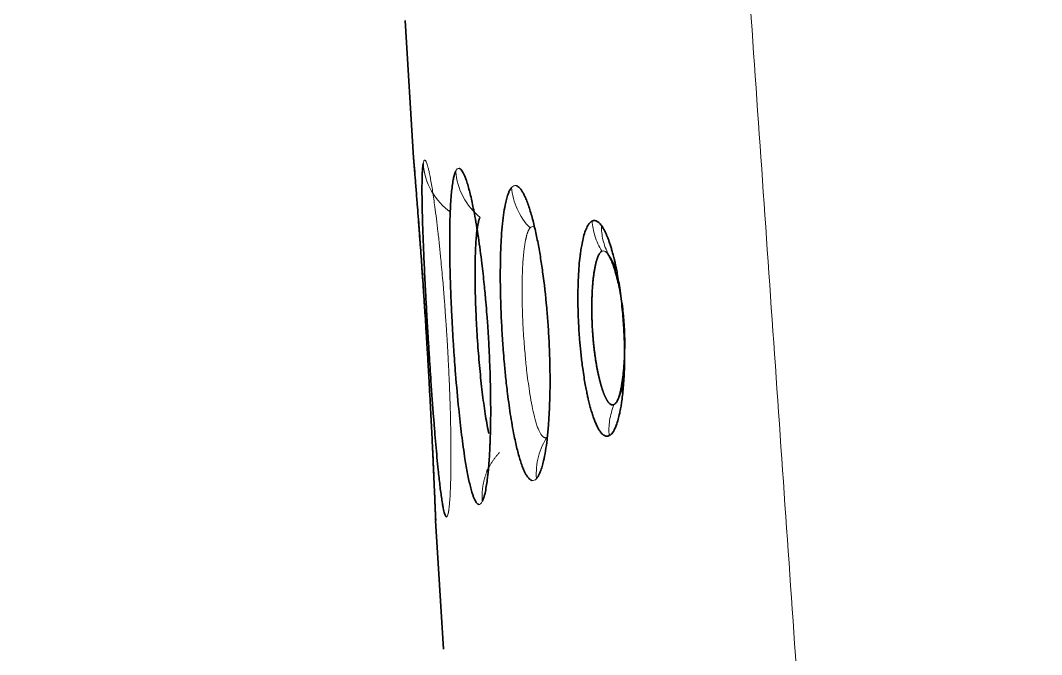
# Model space of a CAD drawing. Header units: inches. Extents: x -1096 to 3103, y -191 to 3207.
# Drawn here: x 3075.02 to 3082.67, y 1520.25 to 1524.99 of the extents above; entities that cross this region are included whole.
import ezdxf

# ---------------------------------------------------------------- set-up
doc = ezdxf.new("R2010")
doc.units = ezdxf.units.IN

msp = doc.modelspace()

# ---------------------------------------------------------------- linework, layer by layer
at = {"lineweight": 35}
for p, q in [((3077.8991, 1524.993), (3077.9619, 1523.966)), ((3077.9646, 1523.9367), (3077.971, 1523.8582)), ((3079.4814, 1523.1265), (3079.438, 1523.216)), ((3079.503, 1522.1778), (3079.5348, 1522.2715)), ((3078.5119, 1521.6144), (3078.5185, 1521.6343)), ((3078.1283, 1521.25), (3078.1271, 1521.2795)), ((3078.128, 1521.25), (3078.1868, 1520.289))]:
    msp.add_line(p, q, dxfattribs=at)
at = {"lineweight": 13}
for points, knots in [([(3082.665, 1493.7042), (3082.6004, 1494.6346), (3082.4711, 1496.4949), (3082.2773, 1499.2845), (3082.0837, 1502.0724), (3081.8901, 1504.8587), (3081.6967, 1507.6432), (3081.5035, 1510.4261), (3081.3103, 1513.2073), (3081.1174, 1515.9868), (3080.9245, 1518.7646), (3080.7318, 1521.5408), (3080.5392, 1524.3152), (3080.3468, 1527.088), (3080.1545, 1529.8591), (3079.9623, 1532.6286), (3079.7703, 1535.3963), (3079.5785, 1538.1624), (3079.3867, 1540.9268), (3079.1952, 1543.6895), (3079.0037, 1546.4505), (3078.8124, 1549.2098), (3078.6213, 1551.9675), (3078.4303, 1554.7235), (3078.2395, 1557.4778), (3078.0488, 1560.2304), (3077.8583, 1562.9813), (3077.6679, 1565.7306), (3077.4776, 1568.4781), (3077.2876, 1571.224), (3077.0976, 1573.9683), (3076.9079, 1576.7108), (3076.7183, 1579.4516), (3076.5288, 1582.1908), (3076.3395, 1584.9283), (3076.1504, 1587.6641), (3075.9614, 1590.3983), (3075.7726, 1593.1307), (3075.5839, 1595.8615), (3075.3954, 1598.5906), (3075.2071, 1601.318), (3075.0816, 1603.1357), (3075.0189, 1604.0443)], [0, 0, 0, 0, 0.025296, 0.050577, 0.075843, 0.101093, 0.126328, 0.151549, 0.176754, 0.201943, 0.227118, 0.252277, 0.277422, 0.302551, 0.327664, 0.352763, 0.377847, 0.402915, 0.427968, 0.453006, 0.478029, 0.503036, 0.528029, 0.553006, 0.577968, 0.602915, 0.627846, 0.652763, 0.677664, 0.70255, 0.727421, 0.752277, 0.777118, 0.801943, 0.826753, 0.851548, 0.876328, 0.901093, 0.925842, 0.950577, 0.975296, 1, 1, 1, 1]), ([(3078.2222, 1521.3051), (3078.2225, 1521.3064), (3078.2231, 1521.3093), (3078.2241, 1521.3144), (3078.2251, 1521.3206), (3078.2263, 1521.3281), (3078.2276, 1521.3371), (3078.2289, 1521.3479), (3078.2304, 1521.3607), (3078.2328, 1521.3853), (3078.2357, 1521.4243), (3078.2388, 1521.4848), (3078.2409, 1521.5507), (3078.2422, 1521.6191), (3078.2428, 1521.6804), (3078.2429, 1521.7317), (3078.2429, 1521.7709), (3078.2427, 1521.7963), (3078.2424, 1521.8338), (3078.2418, 1521.8881), (3078.2404, 1521.9656), (3078.2386, 1522.0418), (3078.2364, 1522.116), (3078.2339, 1522.1875), (3078.2313, 1522.2558), (3078.2286, 1522.3205), (3078.2258, 1522.3815), (3078.223, 1522.4384), (3078.2202, 1522.4911), (3078.2175, 1522.5394), (3078.215, 1522.5833), (3078.2126, 1522.6226), (3078.2105, 1522.6574), (3078.2085, 1522.6877), (3078.2069, 1522.7134), (3078.2043, 1522.7523), (3078.1997, 1522.8176), (3078.192, 1522.9213), (3078.1808, 1523.0569), (3078.1685, 1523.1914), (3078.1562, 1523.3131), (3078.1452, 1523.414), (3078.1337, 1523.5102), (3078.1233, 1523.591), (3078.1139, 1523.6583), (3078.1054, 1523.7144), (3078.0969, 1523.767), (3078.0882, 1523.8153), (3078.0805, 1523.8539), (3078.0736, 1523.8839), (3078.0677, 1523.9063), (3078.0623, 1523.9232), (3078.0576, 1523.9347), (3078.0538, 1523.9417), (3078.0509, 1523.9455), (3078.0487, 1523.9473), (3078.0475, 1523.9477), (3078.047, 1523.9479)], [0, 0, 0, 0, 0.004871, 0.010578, 0.01712, 0.024496, 0.032707, 0.04175, 0.051625, 0.062329, 0.094589, 0.123218, 0.15516, 0.18238, 0.204891, 0.222679, 0.235716, 0.243991, 0.247499, 0.271695, 0.294713, 0.316538, 0.337157, 0.356565, 0.37478, 0.391814, 0.407679, 0.422379, 0.435915, 0.448289, 0.459502, 0.469554, 0.478448, 0.486184, 0.492762, 0.498184, 0.516133, 0.543052, 0.578986, 0.624001, 0.654391, 0.6855, 0.717302, 0.749771, 0.772746, 0.796758, 0.821822, 0.847959, 0.875186, 0.895512, 0.916051, 0.936799, 0.954889, 0.970256, 0.9829, 0.992817, 1, 1, 1, 1]), ([(3078.2401, 1523.5574), (3078.1838, 1523.5979), (3078.0819, 1523.7082), (3078.0396, 1523.8513), (3078.0346, 1523.9212)], [0, 0, 0, 0, 0.493844, 1, 1, 1, 1]), ([(3078.2778, 1523.8639), (3078.2831, 1523.7991), (3078.3211, 1523.6667), (3078.4101, 1523.5604), (3078.4603, 1523.5193)], [0, 0, 0, 0, 0.504387, 1, 1, 1, 1]), ([(3078.6966, 1523.7433), (3078.7014, 1523.6889), (3078.7302, 1523.5769), (3078.7957, 1523.4805), (3078.8346, 1523.4397)], [0, 0, 0, 0, 0.494789, 1, 1, 1, 1]), ([(3079.2989, 1523.4914), (3079.3019, 1523.454), (3079.3171, 1523.3747), (3079.3508, 1523.3009), (3079.3725, 1523.2654)], [0, 0, 0, 0, 0.474729, 1, 1, 1, 1]), ([(3078.8346, 1523.4397), (3078.8339, 1523.4389), (3078.8326, 1523.4373), (3078.8306, 1523.4345), (3078.8286, 1523.4315), (3078.8266, 1523.4282), (3078.8247, 1523.4246), (3078.8228, 1523.4208), (3078.8209, 1523.4167), (3078.8191, 1523.4124), (3078.8173, 1523.4078), (3078.8155, 1523.4029), (3078.8137, 1523.3977), (3078.812, 1523.3923), (3078.8103, 1523.3866), (3078.8087, 1523.3806), (3078.807, 1523.3744), (3078.8055, 1523.3679), (3078.8039, 1523.3612), (3078.8024, 1523.3542), (3078.8009, 1523.347), (3078.7994, 1523.3395), (3078.798, 1523.3317), (3078.7967, 1523.3237), (3078.7953, 1523.3154), (3078.794, 1523.3069), (3078.7928, 1523.2982), (3078.7915, 1523.2892), (3078.7904, 1523.28), (3078.7892, 1523.2705), (3078.7881, 1523.2608), (3078.7871, 1523.2509), (3078.7861, 1523.2407), (3078.7851, 1523.2303), (3078.7842, 1523.2197), (3078.7833, 1523.2089), (3078.7824, 1523.1978), (3078.7816, 1523.1866), (3078.7809, 1523.1751), (3078.7802, 1523.1635), (3078.7795, 1523.1516), (3078.7773, 1523.1081), (3078.7749, 1523.0242), (3078.7754, 1522.8883), (3078.7804, 1522.7336), (3078.7883, 1522.601), (3078.7985, 1522.4813), (3078.8108, 1522.3605), (3078.8317, 1522.2007), (3078.8527, 1522.0887), (3078.8678, 1522.0269), (3078.8732, 1522.0066), (3078.8785, 1521.9877), (3078.8839, 1521.9704), (3078.8892, 1521.9546), (3078.8944, 1521.9402), (3078.8997, 1521.9272), (3078.9049, 1521.9157), (3078.91, 1521.9056), (3078.9151, 1521.8968), (3078.9201, 1521.8893), (3078.925, 1521.8832), (3078.9299, 1521.8782), (3078.9347, 1521.8745), (3078.9394, 1521.8719), (3078.944, 1521.8705), (3078.9485, 1521.8702), (3078.9529, 1521.8708), (3078.9558, 1521.8721), (3078.9573, 1521.8727)], [0, 0, 0, 0, 0.005972, 0.011955, 0.017951, 0.02396, 0.02998, 0.036012, 0.042055, 0.048111, 0.054177, 0.060255, 0.066344, 0.072444, 0.078555, 0.084677, 0.09081, 0.096952, 0.103106, 0.109269, 0.115443, 0.121626, 0.127819, 0.134022, 0.140234, 0.146455, 0.152686, 0.158926, 0.165175, 0.171432, 0.177698, 0.183972, 0.190255, 0.196546, 0.202844, 0.209151, 0.215465, 0.221787, 0.228116, 0.234452, 0.240795, 0.247145, 0.303261, 0.364171, 0.429645, 0.499403, 0.528824, 0.581401, 0.656184, 0.751772, 0.766496, 0.781024, 0.795358, 0.809499, 0.823451, 0.837216, 0.850794, 0.86419, 0.877403, 0.890438, 0.903295, 0.915977, 0.928485, 0.940822, 0.952989, 0.964989, 0.976822, 0.988492, 1, 1, 1, 1]), ([(3079.3694, 1523.458), (3079.369, 1523.4221), (3079.3771, 1523.3461), (3079.404, 1523.2755), (3079.4225, 1523.2415)], [0, 0, 0, 0, 0.475307, 1, 1, 1, 1]), ([(3079.4273, 1521.8859), (3079.4243, 1521.9231), (3079.4267, 1522.0035), (3079.4482, 1522.0807), (3079.4641, 1522.1186)], [0, 0, 0, 0, 0.47368, 1, 1, 1, 1]), ([(3078.8831, 1521.564), (3078.8786, 1521.6189), (3078.8833, 1521.6761), (3078.9124, 1521.7848), (3078.9366, 1521.8364), (3078.9677, 1521.881)], [0, 0, 0, 0, 0.5, 0.5, 1, 1, 1, 1]), ([(3078.477, 1521.3928), (3078.4767, 1521.3965), (3078.4762, 1521.404), (3078.4757, 1521.4153), (3078.4755, 1521.4267), (3078.4755, 1521.4381), (3078.4758, 1521.4495), (3078.4764, 1521.4609), (3078.4773, 1521.4724), (3078.4784, 1521.4838), (3078.4798, 1521.4952), (3078.4814, 1521.5067), (3078.4834, 1521.5181), (3078.4856, 1521.5294), (3078.4881, 1521.5408), (3078.4908, 1521.552), (3078.4938, 1521.5632), (3078.4971, 1521.5743), (3078.5007, 1521.5854), (3078.5046, 1521.5963), (3078.5087, 1521.6071), (3078.5131, 1521.6178), (3078.5177, 1521.6284), (3078.5226, 1521.6389), (3078.5278, 1521.6493), (3078.5331, 1521.6595), (3078.5388, 1521.6695), (3078.5446, 1521.6794), (3078.5507, 1521.6892), (3078.5569, 1521.6987), (3078.5634, 1521.7081), (3078.5701, 1521.7174), (3078.5769, 1521.7264), (3078.584, 1521.7352), (3078.5912, 1521.7438), (3078.5986, 1521.7522), (3078.6037, 1521.7577), (3078.6062, 1521.7604)], [0, 0, 0, 0, 0.027908, 0.055946, 0.084105, 0.112377, 0.140752, 0.16922, 0.197774, 0.226402, 0.255097, 0.283849, 0.31265, 0.341491, 0.370364, 0.399263, 0.428179, 0.457105, 0.486037, 0.514968, 0.543893, 0.572806, 0.601702, 0.630574, 0.659415, 0.688216, 0.716971, 0.745671, 0.774306, 0.802869, 0.83135, 0.85974, 0.888029, 0.916209, 0.94427, 0.972204, 1, 1, 1, 1])]:
    msp.add_open_spline(points, degree=3, knots=knots, dxfattribs=at)
at = {"lineweight": 35}
for points, knots in [([(3078.1271, 1521.2795), (3078.127, 1521.2809), (3078.1269, 1521.2839), (3078.1267, 1521.2892), (3078.1264, 1521.2957), (3078.1261, 1521.3035), (3078.1257, 1521.313), (3078.1253, 1521.3242), (3078.1248, 1521.3375), (3078.1238, 1521.3631), (3078.1221, 1521.4034), (3078.1195, 1521.4661), (3078.1166, 1521.5348), (3078.1134, 1521.6064), (3078.1105, 1521.6702), (3078.1081, 1521.7229), (3078.1062, 1521.7624), (3078.105, 1521.7871), (3078.1036, 1521.8176), (3078.1015, 1521.8597), (3078.0985, 1521.9203), (3078.0954, 1521.9828), (3078.0921, 1522.047), (3078.0886, 1522.1125), (3078.085, 1522.1793), (3078.0813, 1522.2473), (3078.0768, 1522.3281), (3078.0708, 1522.4337), (3078.0623, 1522.5764), (3078.0542, 1522.7083), (3078.0466, 1522.8272), (3078.0397, 1522.9332), (3078.0304, 1523.0702), (3078.0209, 1523.2058), (3078.012, 1523.3288), (3078.0045, 1523.4309), (3077.9971, 1523.5281), (3077.9908, 1523.6096), (3077.9855, 1523.6774), (3077.9811, 1523.7339), (3077.9768, 1523.7869), (3077.9729, 1523.8352), (3077.9698, 1523.8739), (3077.9674, 1523.9038), (3077.9655, 1523.926), (3077.9641, 1523.9427), (3077.9632, 1523.9539), (3077.9626, 1523.9606), (3077.9623, 1523.964), (3077.9622, 1523.9656), (3077.9622, 1523.9659), (3077.9622, 1523.966)], [0, 0, 0, 0, 0.004851, 0.010544, 0.017077, 0.024451, 0.032664, 0.041716, 0.051605, 0.062329, 0.094554, 0.123216, 0.155817, 0.183478, 0.20621, 0.223998, 0.236815, 0.244647, 0.247492, 0.265422, 0.283346, 0.301256, 0.319144, 0.336999, 0.354814, 0.372597, 0.390528, 0.417453, 0.453346, 0.498174, 0.516577, 0.543646, 0.579428, 0.623988, 0.65447, 0.68561, 0.717381, 0.749756, 0.77274, 0.796758, 0.821822, 0.847956, 0.875175, 0.895509, 0.91605, 0.936793, 0.954918, 0.970304, 0.982949, 0.99285, 1, 1, 1, 1]), ([(3078.0346, 1523.9212), (3078.0343, 1523.9196), (3078.0338, 1523.9163), (3078.0329, 1523.9104), (3078.032, 1523.903), (3078.031, 1523.8936), (3078.03, 1523.8821), (3078.029, 1523.8681), (3078.0275, 1523.8424), (3078.0262, 1523.8029), (3078.0255, 1523.7434), (3078.0257, 1523.6758), (3078.0269, 1523.5979), (3078.029, 1523.5119), (3078.0318, 1523.4245), (3078.035, 1523.3377), (3078.0384, 1523.2534), (3078.0423, 1523.1657), (3078.0466, 1523.0753), (3078.0504, 1523.001), (3078.0537, 1522.9386), (3078.0566, 1522.8834), (3078.0607, 1522.8109), (3078.0658, 1522.7211), (3078.0723, 1522.6139), (3078.0813, 1522.4697), (3078.0947, 1522.2661), (3078.1087, 1522.0734), (3078.1209, 1521.9183), (3078.1294, 1521.8174), (3078.1382, 1521.72), (3078.1462, 1521.6379), (3078.1534, 1521.5695), (3078.1598, 1521.5127), (3078.1665, 1521.4598), (3078.1732, 1521.4116), (3078.1794, 1521.3729), (3078.1851, 1521.3428), (3078.19, 1521.3203), (3078.1947, 1521.3033), (3078.1988, 1521.2918), (3078.2022, 1521.2847), (3078.2049, 1521.2809), (3078.2071, 1521.279), (3078.2083, 1521.2785), (3078.2088, 1521.2783)], [0, 0, 0, 0, 0.005494, 0.012115, 0.01986, 0.028729, 0.03872, 0.049829, 0.062052, 0.094151, 0.122729, 0.153801, 0.184823, 0.215792, 0.246711, 0.271794, 0.29682, 0.321805, 0.346754, 0.371667, 0.381839, 0.396331, 0.415138, 0.438248, 0.465644, 0.497302, 0.548712, 0.623102, 0.653082, 0.684066, 0.71606, 0.749093, 0.772387, 0.796618, 0.821777, 0.847855, 0.874829, 0.895219, 0.915809, 0.936603, 0.954502, 0.96979, 0.982469, 0.99254, 1, 1, 1, 1]), ([(3078.477, 1521.3928), (3078.4776, 1521.3942), (3078.4791, 1521.3972), (3078.4814, 1521.4027), (3078.4841, 1521.4095), (3078.4871, 1521.418), (3078.4904, 1521.4284), (3078.494, 1521.4412), (3078.4998, 1521.4647), (3078.507, 1521.5012), (3078.5154, 1521.5586), (3078.5225, 1521.6233), (3078.5282, 1521.6924), (3078.532, 1521.7531), (3078.5344, 1521.802), (3078.5358, 1521.8368), (3078.5373, 1521.8793), (3078.5389, 1521.9363), (3078.54, 1522.0155), (3078.5402, 1522.098), (3078.5395, 1522.1831), (3078.5381, 1522.2637), (3078.5358, 1522.3488), (3078.5322, 1522.448), (3078.526, 1522.5784), (3078.5187, 1522.6965), (3078.5109, 1522.8026), (3078.503, 1522.8993), (3078.4908, 1523.0291), (3078.4765, 1523.1583), (3078.4617, 1523.275), (3078.4481, 1523.3707), (3078.4336, 1523.4625), (3078.4199, 1523.5398), (3078.4072, 1523.6043), (3078.3956, 1523.658), (3078.3835, 1523.7085), (3078.3709, 1523.7549), (3078.3592, 1523.7922), (3078.3486, 1523.8213), (3078.3392, 1523.8433), (3078.3303, 1523.86), (3078.3225, 1523.8715), (3078.316, 1523.8787), (3078.3107, 1523.8828), (3078.3066, 1523.885), (3078.3043, 1523.8857), (3078.3034, 1523.886)], [0, 0, 0, 0, 0.005679, 0.012434, 0.020265, 0.029172, 0.039152, 0.050205, 0.062327, 0.094652, 0.123214, 0.158, 0.187168, 0.210728, 0.228653, 0.240913, 0.247497, 0.272601, 0.297685, 0.322728, 0.347701, 0.372604, 0.391847, 0.41921, 0.454671, 0.498201, 0.514895, 0.541397, 0.577751, 0.624024, 0.654257, 0.685314, 0.71717, 0.749799, 0.77284, 0.796886, 0.821949, 0.848052, 0.87521, 0.895528, 0.916063, 0.936811, 0.954812, 0.970135, 0.982776, 0.992733, 1, 1, 1, 1]), ([(3078.2778, 1523.8639), (3078.2772, 1523.8626), (3078.2759, 1523.8596), (3078.2738, 1523.8543), (3078.2714, 1523.8476), (3078.2687, 1523.8392), (3078.2658, 1523.8288), (3078.2628, 1523.8161), (3078.2579, 1523.7927), (3078.2521, 1523.7565), (3078.246, 1523.7016), (3078.2411, 1523.6391), (3078.2373, 1523.5667), (3078.2347, 1523.4867), (3078.2333, 1523.3992), (3078.2332, 1523.3049), (3078.2342, 1523.2046), (3078.2364, 1523.0998), (3078.2389, 1523.0152), (3078.2413, 1522.9486), (3078.2435, 1522.8958), (3078.2465, 1522.8273), (3078.2507, 1522.743), (3078.2563, 1522.6428), (3078.2648, 1522.5085), (3078.2789, 1522.3168), (3078.2987, 1522.0982), (3078.3227, 1521.8844), (3078.342, 1521.7454), (3078.3572, 1521.6538), (3078.3671, 1521.5994), (3078.3775, 1521.5487), (3078.3883, 1521.5024), (3078.3986, 1521.4651), (3078.408, 1521.4359), (3078.4166, 1521.4138), (3078.4248, 1521.3971), (3078.4321, 1521.3855), (3078.4383, 1521.3782), (3078.4433, 1521.374), (3078.4473, 1521.3718), (3078.4497, 1521.3711), (3078.4507, 1521.3708)], [0, 0, 0, 0, 0.005535, 0.012183, 0.019942, 0.028811, 0.038788, 0.049871, 0.062054, 0.094209, 0.122734, 0.153803, 0.184827, 0.215802, 0.246733, 0.278099, 0.30937, 0.340568, 0.371697, 0.382255, 0.396981, 0.415868, 0.438907, 0.466079, 0.497361, 0.548022, 0.623188, 0.68393, 0.749069, 0.772479, 0.79677, 0.821932, 0.847957, 0.874823, 0.895203, 0.915794, 0.936601, 0.954404, 0.969644, 0.982324, 0.992443, 1, 1, 1, 1]), ([(3078.6966, 1523.7433), (3078.6958, 1523.7422), (3078.6939, 1523.7399), (3078.6908, 1523.7358), (3078.6873, 1523.7305), (3078.6835, 1523.7238), (3078.6792, 1523.7154), (3078.6746, 1523.7051), (3078.6671, 1523.686), (3078.6579, 1523.656), (3078.6464, 1523.6047), (3078.6356, 1523.5382), (3078.6258, 1523.4513), (3078.6201, 1523.3736), (3078.6167, 1523.3081), (3078.6145, 1523.2527), (3078.6125, 1523.1734), (3078.6119, 1523.086), (3078.6127, 1522.9854), (3078.6151, 1522.8774), (3078.6204, 1522.7428), (3078.6273, 1522.6236), (3078.6346, 1522.5202), (3078.642, 1522.4306), (3078.6525, 1522.3202), (3078.6682, 1522.1807), (3078.6904, 1522.0213), (3078.7128, 1521.8966), (3078.7309, 1521.8138), (3078.7429, 1521.7645), (3078.7556, 1521.7184), (3078.7689, 1521.6762), (3078.7816, 1521.6419), (3078.7935, 1521.6148), (3078.8044, 1521.594), (3078.8148, 1521.5779), (3078.8243, 1521.5665), (3078.8322, 1521.559), (3078.8388, 1521.5544), (3078.8441, 1521.5517), (3078.8472, 1521.5507), (3078.8485, 1521.5502)], [0, 0, 0, 0, 0.005607, 0.012302, 0.020083, 0.028949, 0.0389, 0.049931, 0.062039, 0.09429, 0.122704, 0.164093, 0.205413, 0.246661, 0.2615, 0.282312, 0.30911, 0.346899, 0.371661, 0.408236, 0.450128, 0.497272, 0.518111, 0.546036, 0.581065, 0.623252, 0.683675, 0.749134, 0.772649, 0.796989, 0.822148, 0.848115, 0.87487, 0.895219, 0.915802, 0.936626, 0.954273, 0.969433, 0.982108, 0.992297, 1, 1, 1, 1]), ([(3078.8831, 1521.564), (3078.8841, 1521.5651), (3078.8861, 1521.5674), (3078.8893, 1521.5717), (3078.893, 1521.5771), (3078.8971, 1521.5839), (3078.9017, 1521.5923), (3078.9067, 1521.6026), (3078.9148, 1521.6218), (3078.925, 1521.652), (3078.9434, 1521.7239), (3078.9599, 1521.8244), (3078.972, 1521.9485), (3078.9782, 1522.0402), (3078.982, 1522.1275), (3078.9842, 1522.2189), (3078.9848, 1522.3029), (3078.984, 1522.3853), (3078.9821, 1522.4735), (3078.9778, 1522.5866), (3078.9704, 1522.7126), (3078.9562, 1522.8934), (3078.9364, 1523.0669), (3078.9119, 1523.2287), (3078.8919, 1523.3407), (3078.8731, 1523.4283), (3078.8569, 1523.4945), (3078.8437, 1523.5432), (3078.8297, 1523.5891), (3078.8149, 1523.6314), (3078.801, 1523.6659), (3078.7882, 1523.693), (3078.7766, 1523.7136), (3078.7656, 1523.7297), (3078.7556, 1523.7411), (3078.7473, 1523.7485), (3078.7406, 1523.753), (3078.7352, 1523.7556), (3078.7322, 1523.7566), (3078.7309, 1523.7571)], [0, 0, 0, 0, 0.005759, 0.012569, 0.020429, 0.029339, 0.039298, 0.050303, 0.062353, 0.094825, 0.123265, 0.204929, 0.247428, 0.278823, 0.310177, 0.341444, 0.372596, 0.393012, 0.420777, 0.455872, 0.498271, 0.537025, 0.623967, 0.664109, 0.706062, 0.749764, 0.772822, 0.796879, 0.82195, 0.848056, 0.875213, 0.895506, 0.916041, 0.936812, 0.954675, 0.969928, 0.982569, 0.992595, 1, 1, 1, 1]), ([(3077.9992, 1523.5014), (3078.0012, 1523.4746), (3078.0053, 1523.4209), (3078.0115, 1523.3366), (3078.0177, 1523.2504), (3078.024, 1523.161), (3078.0304, 1523.0688), (3078.0355, 1522.9932), (3078.0398, 1522.93), (3078.0435, 1522.8741), (3078.0483, 1522.8005), (3078.054, 1522.7108), (3078.058, 1522.6455), (3078.0602, 1522.611)], [0, 0, 0, 0, 0.109987, 0.212701, 0.315197, 0.417537, 0.519746, 0.621823, 0.662746, 0.721658, 0.798541, 0.893349, 1, 1, 1, 1]), ([(3078.5263, 1521.9009), (3078.5259, 1521.9027), (3078.5251, 1521.9066), (3078.5237, 1521.9128), (3078.5223, 1521.9195), (3078.521, 1521.9263), (3078.5196, 1521.9331), (3078.5182, 1521.9401), (3078.5168, 1521.9471), (3078.5155, 1521.9541), (3078.5104, 1521.9807), (3078.5019, 1522.0299), (3078.4904, 1522.1069), (3078.4796, 1522.189), (3078.4696, 1522.2749), (3078.4604, 1522.3637), (3078.4521, 1522.4541), (3078.4445, 1522.5486), (3078.4374, 1522.6524), (3078.4311, 1522.7703), (3078.4259, 1522.9022), (3078.4229, 1523.0435), (3078.423, 1523.1428), (3078.4241, 1523.2017), (3078.4247, 1523.2237), (3078.4253, 1523.2451), (3078.426, 1523.2658), (3078.4269, 1523.2859), (3078.4279, 1523.3054), (3078.4289, 1523.3242), (3078.4301, 1523.3423), (3078.4314, 1523.3597), (3078.4328, 1523.3763), (3078.4342, 1523.3922), (3078.4358, 1523.4074), (3078.4375, 1523.4218), (3078.4394, 1523.4354), (3078.4413, 1523.4482), (3078.4433, 1523.4601), (3078.4454, 1523.4713), (3078.4476, 1523.4816), (3078.45, 1523.491), (3078.4524, 1523.4995), (3078.4549, 1523.5071), (3078.4575, 1523.5138), (3078.4594, 1523.5175), (3078.4603, 1523.5193)], [0, 0, 0, 0, 0.004392, 0.009829, 0.015234, 0.020607, 0.025948, 0.031257, 0.036534, 0.041778, 0.046991, 0.095014, 0.142269, 0.188798, 0.234611, 0.279697, 0.324065, 0.367755, 0.415753, 0.471742, 0.535672, 0.607391, 0.68672, 0.700326, 0.71393, 0.727533, 0.741135, 0.754737, 0.768339, 0.781941, 0.795544, 0.809146, 0.822748, 0.83635, 0.849952, 0.863555, 0.877163, 0.890776, 0.904398, 0.918032, 0.931678, 0.945335, 0.958998, 0.972665, 0.986333, 1, 1, 1, 1]), ([(3079.2989, 1523.4914), (3079.2976, 1523.4907), (3079.2948, 1523.489), (3079.2901, 1523.4857), (3079.2844, 1523.4808), (3079.2779, 1523.4736), (3079.2707, 1523.4636), (3079.2629, 1523.45), (3079.2545, 1523.432), (3079.2437, 1523.4034), (3079.2324, 1523.3634), (3079.222, 1523.3139), (3079.2147, 1523.2694), (3079.208, 1523.2194), (3079.2017, 1523.1563), (3079.1962, 1523.0713), (3079.1935, 1522.9868), (3079.193, 1522.9116), (3079.1936, 1522.8531), (3079.1949, 1522.8024), (3079.1965, 1522.7598), (3079.1981, 1522.7256), (3079.1995, 1522.6998), (3079.2012, 1522.6709), (3079.2036, 1522.6352), (3079.2071, 1522.5891), (3079.2114, 1522.541), (3079.2165, 1522.491), (3079.2224, 1522.4394), (3079.2298, 1522.3825), (3079.2385, 1522.3246), (3079.2478, 1522.2698), (3079.2564, 1522.2246), (3079.2639, 1522.1883), (3079.2702, 1522.1604), (3079.2771, 1522.1312), (3079.2856, 1522.0987), (3079.2963, 1522.0615), (3079.3078, 1522.0262), (3079.32, 1521.9931), (3079.333, 1521.9627), (3079.3473, 1521.9349), (3079.361, 1521.9143), (3079.3728, 1521.9007), (3079.3815, 1521.893), (3079.3882, 1521.8884), (3079.392, 1521.8864), (3079.3936, 1521.8856)], [0, 0, 0, 0, 0.007927, 0.018047, 0.030341, 0.044774, 0.061331, 0.080032, 0.100901, 0.123961, 0.165411, 0.200215, 0.228296, 0.249582, 0.288168, 0.330442, 0.376231, 0.405367, 0.430757, 0.452472, 0.470562, 0.485045, 0.495918, 0.503183, 0.521674, 0.541199, 0.561766, 0.583382, 0.606044, 0.629763, 0.659938, 0.686474, 0.70932, 0.72842, 0.743728, 0.755212, 0.778105, 0.801942, 0.826697, 0.85234, 0.878837, 0.907003, 0.938891, 0.960077, 0.977306, 0.990609, 1, 1, 1, 1]), ([(3079.3327, 1523.4917), (3079.3317, 1523.4922), (3079.3297, 1523.493), (3079.3266, 1523.494), (3079.3237, 1523.4948), (3079.3207, 1523.4953), (3079.3179, 1523.4956), (3079.315, 1523.4956), (3079.3122, 1523.4955), (3079.3095, 1523.4951), (3079.3067, 1523.4944), (3079.3041, 1523.4936), (3079.3015, 1523.4926), (3079.2998, 1523.4918), (3079.2989, 1523.4914)], [0, 0, 0, 0, 0.087917, 0.174953, 0.261133, 0.346481, 0.43102, 0.514775, 0.597754, 0.67993, 0.761271, 0.841747, 0.921332, 1, 1, 1, 1]), ([(3079.4273, 1521.8859), (3079.4287, 1521.8866), (3079.4323, 1521.8885), (3079.4385, 1521.8929), (3079.4468, 1521.9006), (3079.4567, 1521.9136), (3079.4682, 1521.9336), (3079.4813, 1521.9641), (3079.4942, 1522.0043), (3079.5055, 1522.0503), (3079.5139, 1522.0931), (3079.5239, 1522.154), (3079.5345, 1522.2459), (3079.5405, 1522.3507), (3079.5427, 1522.4462), (3079.5427, 1522.5217), (3079.5407, 1522.6027), (3079.5374, 1522.6751), (3079.5331, 1522.7439), (3079.5271, 1522.8162), (3079.5191, 1522.8936), (3079.5094, 1522.9694), (3079.4989, 1523.038), (3079.4889, 1523.095), (3079.4796, 1523.1418), (3079.4716, 1523.179), (3079.4649, 1523.2074), (3079.4581, 1523.2348), (3079.4505, 1523.2631), (3079.4415, 1523.2938), (3079.4326, 1523.322), (3079.4237, 1523.3477), (3079.4149, 1523.3709), (3079.4062, 1523.3918), (3079.3957, 1523.4146), (3079.3822, 1523.44), (3079.3678, 1523.4611), (3079.3553, 1523.4752), (3079.3462, 1523.4833), (3079.3389, 1523.4884), (3079.3346, 1523.4907), (3079.3327, 1523.4917)], [0, 0, 0, 0, 0.008784, 0.022012, 0.039639, 0.061609, 0.087958, 0.118751, 0.157481, 0.190776, 0.218565, 0.240781, 0.300853, 0.366289, 0.389903, 0.429716, 0.465034, 0.493523, 0.521548, 0.55222, 0.585556, 0.621544, 0.652763, 0.680085, 0.70348, 0.722896, 0.738289, 0.749628, 0.76907, 0.788051, 0.806559, 0.824584, 0.842116, 0.859149, 0.875676, 0.903109, 0.936897, 0.957449, 0.974805, 0.988984, 1, 1, 1, 1]), ([(3079.4641, 1522.1186), (3079.4635, 1522.1183), (3079.4624, 1522.1177), (3079.4607, 1522.117), (3079.459, 1522.1164), (3079.4572, 1522.1159), (3079.4554, 1522.1156), (3079.4536, 1522.1154), (3079.4517, 1522.1154), (3079.4498, 1522.1155), (3079.4479, 1522.1158), (3079.446, 1522.1162), (3079.444, 1522.1169), (3079.442, 1522.1177), (3079.44, 1522.1186), (3079.4379, 1522.1198), (3079.4358, 1522.1212), (3079.4337, 1522.1227), (3079.4316, 1522.1245), (3079.4294, 1522.1264), (3079.4272, 1522.1286), (3079.425, 1522.131), (3079.4228, 1522.1336), (3079.4205, 1522.1364), (3079.4182, 1522.1394), (3079.4159, 1522.1427), (3079.4136, 1522.1462), (3079.4113, 1522.15), (3079.4089, 1522.154), (3079.4065, 1522.1582), (3079.4041, 1522.1627), (3079.4017, 1522.1675), (3079.3992, 1522.1725), (3079.3968, 1522.1777), (3079.3943, 1522.1832), (3079.3918, 1522.189), (3079.3893, 1522.1951), (3079.3868, 1522.2014), (3079.3843, 1522.208), (3079.3818, 1522.2149), (3079.3792, 1522.2221), (3079.3767, 1522.2296), (3079.3742, 1522.2373), (3079.3716, 1522.2453), (3079.3691, 1522.2536), (3079.3666, 1522.2622), (3079.364, 1522.2711), (3079.3615, 1522.2803), (3079.359, 1522.2898), (3079.3565, 1522.2996), (3079.354, 1522.3096), (3079.3515, 1522.32), (3079.349, 1522.3306), (3079.3466, 1522.3416), (3079.3442, 1522.3528), (3079.3418, 1522.3643), (3079.3394, 1522.3761), (3079.3371, 1522.3882), (3079.3347, 1522.4006), (3079.3325, 1522.4133), (3079.3302, 1522.4263), (3079.328, 1522.4395), (3079.3259, 1522.453), (3079.3238, 1522.4668), (3079.3217, 1522.4809), (3079.3198, 1522.4953), (3079.3178, 1522.5099), (3079.3159, 1522.5248), (3079.3141, 1522.54), (3079.3124, 1522.5554), (3079.3107, 1522.571), (3079.3091, 1522.5869), (3079.3076, 1522.603), (3079.3062, 1522.6194), (3079.3049, 1522.6359), (3079.3037, 1522.6525), (3079.3026, 1522.6694), (3079.3015, 1522.6863), (3079.3006, 1522.7034), (3079.2998, 1522.7206), (3079.2991, 1522.7378), (3079.2985, 1522.7551), (3079.298, 1522.7724), (3079.2976, 1522.7897), (3079.2973, 1522.8071), (3079.2972, 1522.8244), (3079.2971, 1522.8417), (3079.2972, 1522.859), (3079.2974, 1522.8763), (3079.2977, 1522.8934), (3079.2982, 1522.9105), (3079.2987, 1522.9275), (3079.2994, 1522.9443), (3079.3002, 1522.961), (3079.3011, 1522.9776), (3079.3022, 1522.9939), (3079.3034, 1523.0101), (3079.3047, 1523.026), (3079.3061, 1523.0416), (3079.3077, 1523.057), (3079.3094, 1523.0721), (3079.3113, 1523.0868), (3079.3132, 1523.1012), (3079.3154, 1523.1152), (3079.3176, 1523.1288), (3079.32, 1523.1419), (3079.3225, 1523.1546), (3079.3252, 1523.1668), (3079.3279, 1523.1785), (3079.3309, 1523.1896), (3079.334, 1523.2001), (3079.3372, 1523.21), (3079.3405, 1523.2193), (3079.344, 1523.2279), (3079.3477, 1523.2357), (3079.3515, 1523.2428), (3079.3554, 1523.2491), (3079.3595, 1523.2546), (3079.3637, 1523.2591), (3079.368, 1523.2629), (3079.371, 1523.2645), (3079.3725, 1523.2654)], [0, 0, 0, 0, 0.004476, 0.009018, 0.013626, 0.018299, 0.023035, 0.027833, 0.032691, 0.037608, 0.042586, 0.047625, 0.052727, 0.057891, 0.06312, 0.068414, 0.073774, 0.0792, 0.084693, 0.090253, 0.09588, 0.101575, 0.107339, 0.113172, 0.119073, 0.125044, 0.131084, 0.137195, 0.143376, 0.149627, 0.155949, 0.162342, 0.168806, 0.175341, 0.181947, 0.188624, 0.195373, 0.202193, 0.209084, 0.216045, 0.223077, 0.230179, 0.237351, 0.244593, 0.251904, 0.259283, 0.266731, 0.274245, 0.281827, 0.289475, 0.297189, 0.304967, 0.31281, 0.320716, 0.328685, 0.336716, 0.344809, 0.352963, 0.361178, 0.369453, 0.377788, 0.386184, 0.394641, 0.40316, 0.411743, 0.420391, 0.429107, 0.437893, 0.446751, 0.45568, 0.464679, 0.473746, 0.482881, 0.492083, 0.501352, 0.510687, 0.520089, 0.529556, 0.539088, 0.548684, 0.558341, 0.568057, 0.577832, 0.58767, 0.597575, 0.607547, 0.617591, 0.627709, 0.637901, 0.648169, 0.658512, 0.66893, 0.679421, 0.689986, 0.700624, 0.711332, 0.722111, 0.732957, 0.74387, 0.754848, 0.76589, 0.776994, 0.788158, 0.799382, 0.810665, 0.822005, 0.833402, 0.844856, 0.856367, 0.867937, 0.879566, 0.891257, 0.903011, 0.914832, 0.926724, 0.93869, 0.95074, 0.962889, 0.975155, 0.987533, 1, 1, 1, 1]), ([(3079.399, 1523.2635), (3079.3996, 1523.2632), (3079.4018, 1523.2617), (3079.4067, 1523.2577), (3079.415, 1523.2489), (3079.4266, 1523.2321), (3079.4381, 1523.2099), (3079.4484, 1523.1858), (3079.4565, 1523.1642), (3079.4649, 1523.1398), (3079.4733, 1523.1126), (3079.4815, 1523.0832), (3079.4914, 1523.0447), (3079.504, 1522.9885), (3079.5174, 1522.9158), (3079.5285, 1522.8381), (3079.5358, 1522.7694), (3079.54, 1522.7127), (3079.5426, 1522.6558), (3079.5442, 1522.586), (3079.5433, 1522.5123), (3079.5404, 1522.4471), (3079.5373, 1522.3994), (3079.5335, 1522.3569), (3079.5293, 1522.3192), (3079.5246, 1522.2844), (3079.519, 1522.2507), (3079.5123, 1522.2176), (3079.5049, 1522.1891), (3079.4974, 1522.1667), (3079.4905, 1522.1507), (3079.4842, 1522.1392), (3079.4786, 1522.1312), (3079.4738, 1522.1258), (3079.4708, 1522.1232), (3079.4695, 1522.1221)], [0, 0, 0, 0, 0.00502, 0.019494, 0.043435, 0.076901, 0.120014, 0.143395, 0.16738, 0.191953, 0.21709, 0.242764, 0.267552, 0.309587, 0.368553, 0.416637, 0.459241, 0.496325, 0.520473, 0.563099, 0.624391, 0.659172, 0.692032, 0.722902, 0.751723, 0.779008, 0.809081, 0.841887, 0.877369, 0.906222, 0.931652, 0.953713, 0.972448, 0.987885, 1, 1, 1, 1]), ([(3079.3936, 1521.8856), (3079.3946, 1521.8852), (3079.3965, 1521.8843), (3079.3994, 1521.8833), (3079.4023, 1521.8825), (3079.4052, 1521.8819), (3079.408, 1521.8816), (3079.4109, 1521.8816), (3079.4137, 1521.8817), (3079.4164, 1521.8821), (3079.4192, 1521.8827), (3079.4219, 1521.8835), (3079.4246, 1521.8845), (3079.4264, 1521.8854), (3079.4273, 1521.8859)], [0, 0, 0, 0, 0.085545, 0.170635, 0.255295, 0.339549, 0.423419, 0.50693, 0.590098, 0.672905, 0.755323, 0.837327, 0.918894, 1, 1, 1, 1]), ([(3078.1044, 1521.8004), (3078.1045, 1521.7979), (3078.1079, 1521.7261), (3078.112, 1521.6368), (3078.1162, 1521.5406), (3078.1187, 1521.4836), (3078.121, 1521.4303), (3078.123, 1521.3817), (3078.1246, 1521.3428), (3078.1258, 1521.3128), (3078.1267, 1521.2904), (3078.1274, 1521.2737), (3078.1278, 1521.2625), (3078.1281, 1521.2558), (3078.1282, 1521.2522), (3078.1283, 1521.2505), (3078.1283, 1521.2502), (3078.1283, 1521.25)], [0, 0, 0, 0, 0.007215, 0.211469, 0.284122, 0.359991, 0.439048, 0.521258, 0.606554, 0.670387, 0.735108, 0.800734, 0.856832, 0.904803, 0.944656, 0.97639, 1, 1, 1, 1])]:
    msp.add_open_spline(points, degree=3, knots=knots, dxfattribs=at)
at = {"lineweight": 13}
for points in [[(3078.047, 1523.9479), (3078.042, 1523.9487), (3078.0378, 1523.9398), (3078.0346, 1523.9212)], [(3078.3034, 1523.886), (3078.2941, 1523.8876), (3078.2855, 1523.8804), (3078.2778, 1523.8639)], [(3078.7309, 1523.7571), (3078.7189, 1523.7601), (3078.7073, 1523.7557), (3078.6966, 1523.7433)], [(3078.8346, 1523.4397), (3078.8427, 1523.4492), (3078.8515, 1523.4521), (3078.8606, 1523.4488)], [(3079.3996, 1523.264), (3079.3907, 1523.2687), (3079.3817, 1523.2693), (3079.3725, 1523.2654)], [(3079.4695, 1522.1221), (3079.4677, 1522.1207), (3079.4659, 1522.1195), (3079.4641, 1522.1186)], [(3078.8485, 1521.5502), (3078.8604, 1521.5471), (3078.872, 1521.5516), (3078.8831, 1521.564)], [(3078.4507, 1521.3708), (3078.4598, 1521.3691), (3078.4687, 1521.3764), (3078.477, 1521.3928)], [(3078.2088, 1521.2783), (3078.2137, 1521.2775), (3078.2182, 1521.2864), (3078.2222, 1521.3051)]]:
    msp.add_open_spline(points, degree=3, dxfattribs=at)

doc.saveas('drawing.dxf')
